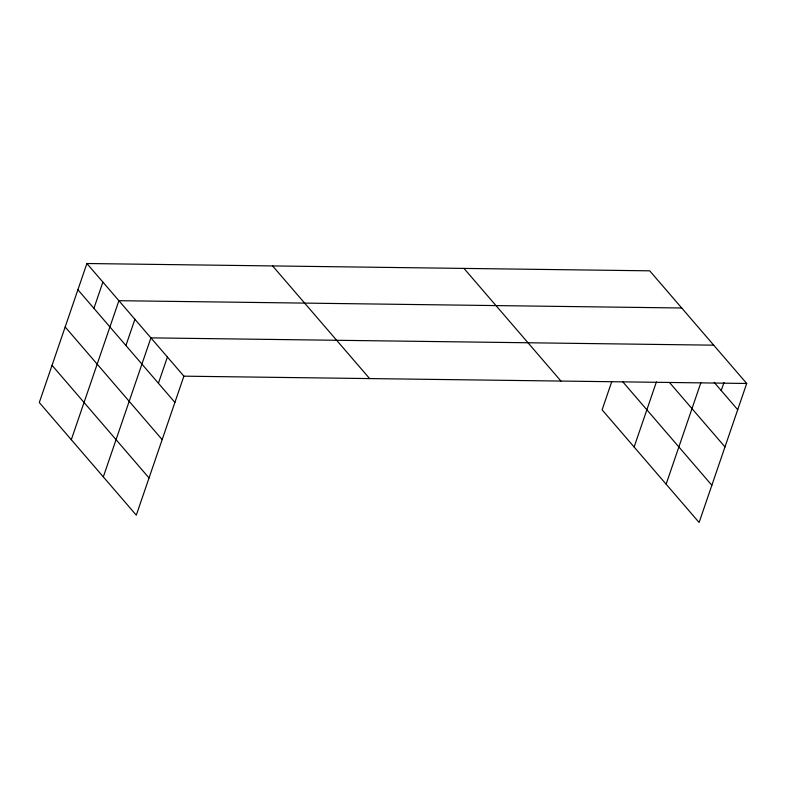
<?xml version="1.0" encoding="UTF-8"?>
<svg xmlns="http://www.w3.org/2000/svg" width="786" height="786" viewBox="0 0 786 786"><rect width="100%" height="100%" fill="white"/><g stroke="black" fill="none" stroke-linecap="round" stroke-linejoin="round"><path stroke-width="1.18" d="M86.892 263.516L39.3 402.53L136.292 515.174L183.895 376.17L86.892 263.516L649.708 270.826L746.7 383.47L699.108 522.484L602.105 409.83L611.763 381.642M93.917 308.348L102.897 282.105M71.31 439.698L118.902 300.694L681.708 307.994M125.927 345.526L134.907 319.283M103.32 476.876L150.912 337.872L713.717 345.172M158.418 383.254L167.398 357.021M634.115 447.008L656.408 381.908M666.125 484.176L700.876 382.684M721.224 390.563L723.965 382.576M183.895 376.17L746.7 383.47M714.16 382.35L737.72 409.712M669.593 382.605L724.977 446.929M622.856 381.908L711.851 485.267M463.976 268.409L560.968 381.063M272.624 265.933L369.617 378.577M77.912 289.759L174.905 402.412M65.169 326.976L162.162 439.62M52.043 365.313L149.035 477.967"/></g></svg>
